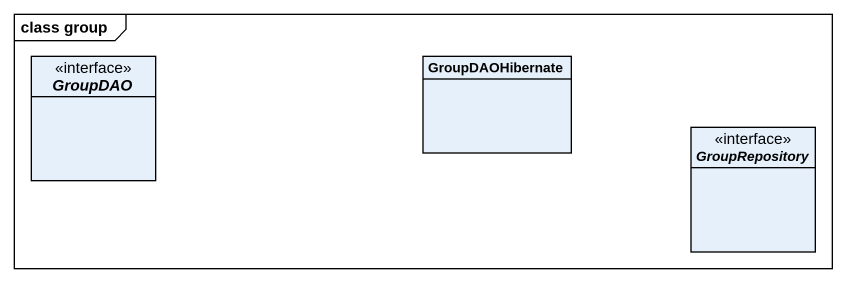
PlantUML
@startuml
mainframe class group
hide circle
hide empty members
interface GroupDAO
class GroupDAOHibernate
interface GroupRepository
@enduml
